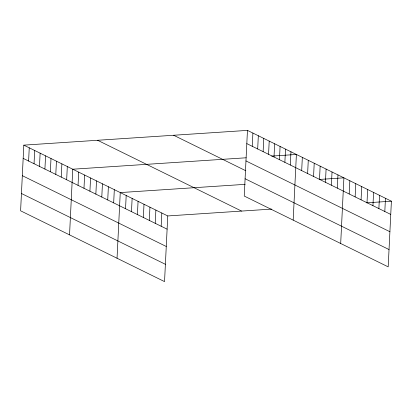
<?xml version="1.0" encoding="UTF-8"?>
<svg xmlns="http://www.w3.org/2000/svg" width="412" height="412" viewBox="0 0 412 412"><rect width="100%" height="100%" fill="white"/><g stroke="black" fill="none" stroke-linecap="round" stroke-linejoin="round"><path stroke-width="0.62" d="M23.814 145.142L20.6 210.805L164.543 281.607L167.756 215.945L23.814 145.142L247.458 130.393L391.4 201.195L388.186 266.858L244.244 196.055L247.458 130.393M28.603 161.046L29.247 147.82M34.041 163.719L34.685 150.493M39.48 166.391L40.124 153.166M44.918 169.069L45.562 155.844M50.352 171.742L51 158.517M55.79 174.415L56.439 161.19M61.228 177.093L61.877 163.868M66.667 179.766L67.316 166.541M69.54 234.876L72.754 169.214L246.16 157.781M78.043 185.359L78.692 172.134M83.981 188.284L84.63 175.059M89.919 191.204L90.568 177.979M95.857 194.124L96.501 180.899M101.795 197.044L102.439 183.819M107.733 199.964L108.377 186.739M113.671 202.884L114.315 189.659M117.044 258.242L120.252 192.579L245.176 184.339M125.547 208.724L126.19 195.499M131.485 211.644L132.128 198.419M137.423 214.564L138.066 201.339M143.355 217.485L144.004 204.259M149.293 220.405L149.942 207.179M155.231 223.325L155.88 210.105M161.169 226.25L161.818 213.025M252.247 146.296L252.896 133.071M257.685 148.969L258.329 135.744M263.124 151.642L263.768 138.417M268.562 154.32L269.206 141.095M274.001 156.993L274.644 143.767M279.434 159.665L280.083 146.44M284.872 162.343L285.521 149.118M290.311 165.016L290.96 151.791M293.184 220.126L296.398 154.469L271.59 156.102M301.687 170.614L302.336 157.389M307.625 173.534L308.274 160.309M313.563 176.454L314.212 163.229M319.501 179.375L320.15 166.149M325.439 182.295L326.088 169.069M331.377 185.215L332.021 171.989M337.315 188.135L337.958 174.909M340.688 243.492L343.896 177.83L319.712 179.426M349.191 193.975L349.834 180.75M355.129 196.895L355.772 183.67M361.067 199.815L361.71 186.59M367.004 202.735L367.648 189.515M372.942 205.66L373.586 192.435M378.88 208.58L379.524 195.355M384.813 211.5L385.462 198.275M167.756 215.945L271.59 209.095M366.592 202.833L391.4 201.195M246.809 143.618L390.751 214.42M245.964 160.922L389.906 231.724M173.653 135.26L245.804 170.748M245.088 178.751L389.036 249.554M97.613 140.276L241.561 211.078M23.165 158.368L167.107 229.17M22.32 175.672L166.263 246.474M21.445 193.501L165.392 264.303"/></g></svg>
